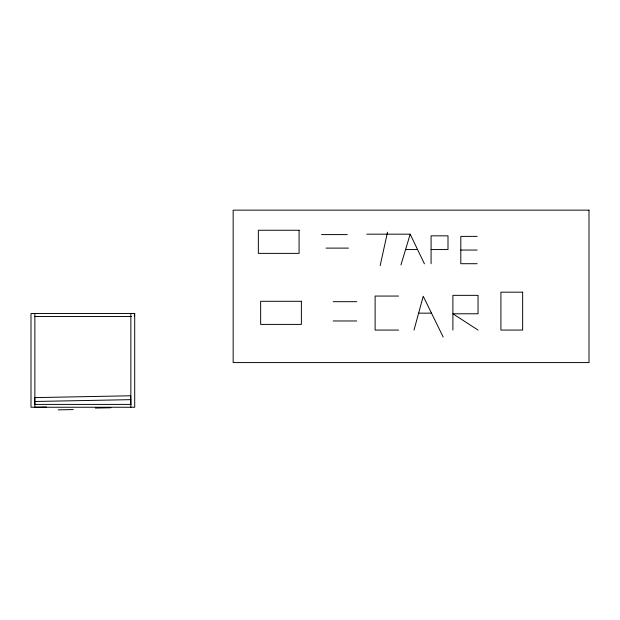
<?xml version="1.0" encoding="UTF-8"?>
<svg xmlns="http://www.w3.org/2000/svg" width="620" height="620" viewBox="0 0 620 620"><rect width="100%" height="100%" fill="white"/><g stroke="black" fill="none" stroke-linecap="round" stroke-linejoin="round"><path stroke-width="0.93" d="M380.176 265.592L387.508 232.182M414.013 330.072L423.243 296.252L443.184 337.063M400.954 264.934L410.192 234.174L366.8 234.174M34.751 401.489L130.735 399.652M46.384 407.03L34.867 407.255L34.867 313.495M95.325 408.061L110.903 407.759M58.187 409.851L73.261 409.557M321.509 234.593L347.293 234.593M477.152 236.383L460.807 236.383L460.807 263.709L477.152 263.709M326.074 248.108L348.432 248.108M405.573 249.558L417.57 249.558M431.086 249.558L447.996 249.558L447.996 235.833L431.086 235.833L431.086 263.709M460.807 250.046L477.152 250.046M398.559 296.058L375.115 296.058L375.115 330.072L398.559 330.072M333.188 301.684L356.756 301.684M418.632 313.162L431.505 313.162M478.051 313.782L452.894 313.782L478.051 330.072M34.867 316.471L131.494 316.471M333.188 320.974L356.756 320.974M34.867 404.403L130.851 404.403M410.192 234.174L424.413 263.818M130.828 404.457L130.665 395.785L34.681 397.621L34.813 404.372M478.051 313.162L478.051 295.345L452.894 295.345L452.894 330.072M134.393 313.495L134.393 316.471M130.851 313.495L130.851 407.255M589 210.149L233.151 210.149L233.151 362.576L589 362.576L589 210.149M299.08 230.253L258.346 230.253L258.346 253.379L299.08 253.379L299.08 230.253M522.644 292.175L500.914 292.175L500.914 330.072L522.644 330.072L522.644 292.175M301.382 301.289L260.648 301.289L260.648 324.407L301.382 324.407L301.382 301.289M134.71 313.495L31 313.495L31 407.255L134.71 407.255L134.71 313.495"/></g></svg>
